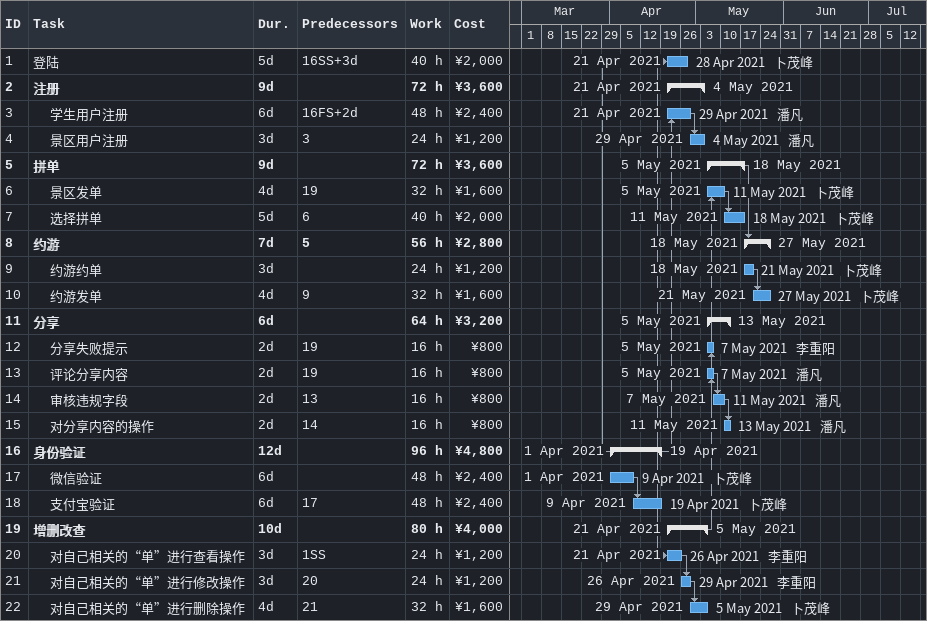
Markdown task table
| ID | Level | Task | Duration | Start | Finish | Predecessors | Resources | Work (h) | Cost (¥) |
|---|---|---|---|---|---|---|---|---|---|
| 1 | 1 | 登陆 | 5d | 2021-04-21 | 2021-04-28 | 16SS+3d | 卜茂峰 | 40 | 2000 |
| 2 | 1 | **注册** | 9d | 2021-04-21 | 2021-05-04 |  |  | 72 | 3600 |
| 3 | 2 | 学生用户注册 | 6d | 2021-04-21 | 2021-04-29 | 16FS+2d | 潘凡 | 48 | 2400 |
| 4 | 2 | 景区用户注册 | 3d | 2021-04-29 | 2021-05-04 | 3 | 潘凡 | 24 | 1200 |
| 5 | 1 | **拼单** | 9d | 2021-05-05 | 2021-05-18 |  |  | 72 | 3600 |
| 6 | 2 | 景区发单 | 4d | 2021-05-05 | 2021-05-11 | 19 | 卜茂峰 | 32 | 1600 |
| 7 | 2 | 选择拼单 | 5d | 2021-05-11 | 2021-05-18 | 6 | 卜茂峰 | 40 | 2000 |
| 8 | 1 | **约游** | 7d | 2021-05-18 | 2021-05-27 | 5 |  | 56 | 2800 |
| 9 | 2 | 约游约单 | 3d | 2021-05-18 | 2021-05-21 |  | 卜茂峰 | 24 | 1200 |
| 10 | 2 | 约游发单 | 4d | 2021-05-21 | 2021-05-27 | 9 | 卜茂峰 | 32 | 1600 |
| 11 | 1 | **分享** | 6d | 2021-05-05 | 2021-05-13 |  |  | 64 | 3200 |
| 12 | 2 | 分享失败提示 | 2d | 2021-05-05 | 2021-05-07 | 19 | 李重阳 | 16 | 800 |
| 13 | 2 | 评论分享内容 | 2d | 2021-05-05 | 2021-05-07 | 19 | 潘凡 | 16 | 800 |
| 14 | 2 | 审核违规字段 | 2d | 2021-05-07 | 2021-05-11 | 13 | 潘凡 | 16 | 800 |
| 15 | 2 | 对分享内容的操作 | 2d | 2021-05-11 | 2021-05-13 | 14 | 潘凡 | 16 | 800 |
| 16 | 1 | **身份验证** | 12d | 2021-04-01 | 2021-04-19 |  |  | 96 | 4800 |
| 17 | 2 | 微信验证 | 6d | 2021-04-01 | 2021-04-09 |  | 卜茂峰 | 48 | 2400 |
| 18 | 2 | 支付宝验证 | 6d | 2021-04-09 | 2021-04-19 | 17 | 卜茂峰 | 48 | 2400 |
| 19 | 1 | **增删改查** | 10d | 2021-04-21 | 2021-05-05 |  |  | 80 | 4000 |
| 20 | 2 | 对自己相关的“单”进行查看操作 | 3d | 2021-04-21 | 2021-04-26 | 1SS | 李重阳 | 24 | 1200 |
| 21 | 2 | 对自己相关的“单”进行修改操作 | 3d | 2021-04-26 | 2021-04-29 | 20 | 李重阳 | 24 | 1200 |
| 22 | 2 | 对自己相关的“单”进行删除操作 | 4d | 2021-04-29 | 2021-05-05 | 21 | 卜茂峰 | 32 | 1600 |
